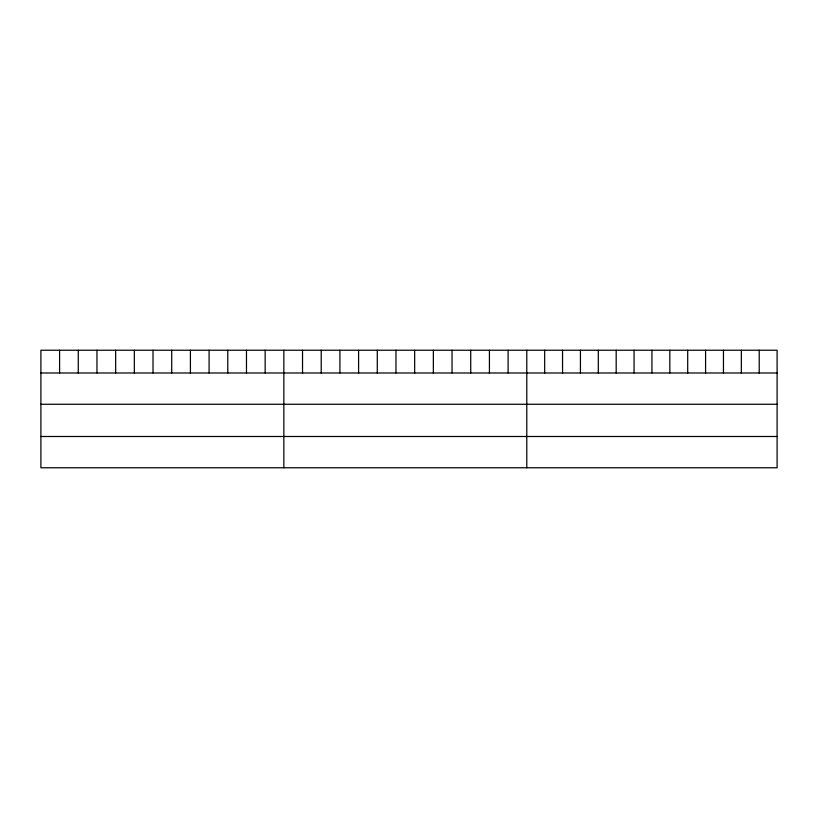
<?xml version="1.0" encoding="UTF-8"?>
<svg xmlns="http://www.w3.org/2000/svg" width="818" height="818" viewBox="0 0 818 818"><rect width="100%" height="100%" fill="white"/><g stroke="black" fill="none" stroke-linecap="round" stroke-linejoin="round"><path stroke-width="1.23" d="M777.1 372.988L777.1 467.773L40.9 467.773L40.9 350.227L777.1 350.227L777.1 372.988L40.9 372.988M40.9 404.266L777.1 404.266M40.9 436.495L777.1 436.495M759.216 350.227L759.216 372.988M741.343 350.227L741.343 372.988M723.46 350.227L723.46 372.988M705.586 350.227L705.586 372.988M687.703 350.227L687.703 372.988M669.83 350.227L669.83 372.988M651.946 350.227L651.946 372.988M634.062 350.227L634.062 372.988M616.189 350.227L616.189 372.988M598.306 350.227L598.306 372.988M580.432 350.227L580.432 372.988M562.549 350.227L562.549 372.988M544.676 350.227L544.676 372.988M526.792 350.227L526.792 467.773M508.101 350.227L508.101 372.988M489.42 350.227L489.42 372.988M470.728 350.227L470.728 372.988M452.037 350.227L452.037 372.988M433.356 350.227L433.356 372.988M414.665 350.227L414.665 372.988M395.973 350.227L395.973 372.988M377.282 350.227L377.282 372.988M358.601 350.227L358.601 372.988M339.91 350.227L339.91 372.988M321.218 350.227L321.218 372.988M302.537 350.227L302.537 372.988M283.846 350.227L283.846 467.773M265.155 350.227L265.155 372.988M246.474 350.227L246.474 372.988M227.782 350.227L227.782 372.988M209.091 350.227L209.091 372.988M190.41 350.227L190.41 372.988M171.719 350.227L171.719 372.988M153.027 350.227L153.027 372.988M134.336 350.227L134.336 372.988M115.655 350.227L115.655 372.988M96.964 350.227L96.964 372.988M78.272 350.227L78.272 372.988M59.591 350.227L59.591 372.988"/></g></svg>
